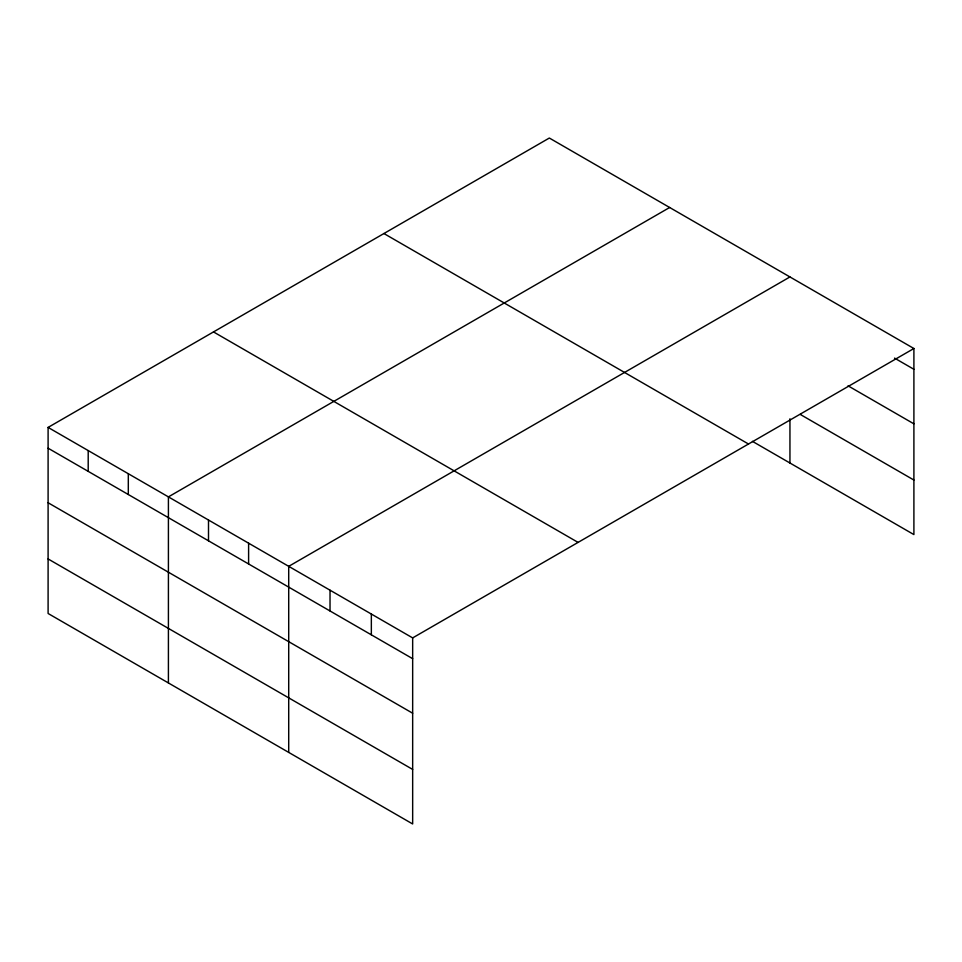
<?xml version="1.0" encoding="UTF-8"?>
<svg xmlns="http://www.w3.org/2000/svg" width="962" height="962" viewBox="0 0 962 962"><rect width="100%" height="100%" fill="white"/><g stroke="black" fill="none" stroke-linecap="round" stroke-linejoin="round"><path stroke-width="1.44" d="M752.44 441.354L913.9 534.583L913.9 348.509L549.338 138.035L48.1 427.417L48.1 613.491L412.662 823.965L412.662 637.902L48.1 427.417M669.648 207.491L168.41 496.885L168.41 682.948M789.946 276.948L288.708 566.341L288.708 752.404M412.662 637.902L913.9 348.509M894.528 358.104L913.9 369.288M848.051 385.822L913.9 423.833M800.276 414.43L913.9 480.038M383.934 233.538L748.496 444.011M213.504 331.926L578.066 542.4M48.1 448.208L412.662 658.681M48.1 502.753L412.662 713.227M48.1 558.946L412.662 769.42M789.946 418.795L789.946 463.011M371.344 614.045L371.344 634.824M330.026 590.187L330.026 610.966M248.605 543.181L248.605 563.96M208.501 520.033L208.501 540.812M128.307 473.725L128.307 494.504M88.203 450.577L88.203 471.356"/></g></svg>
